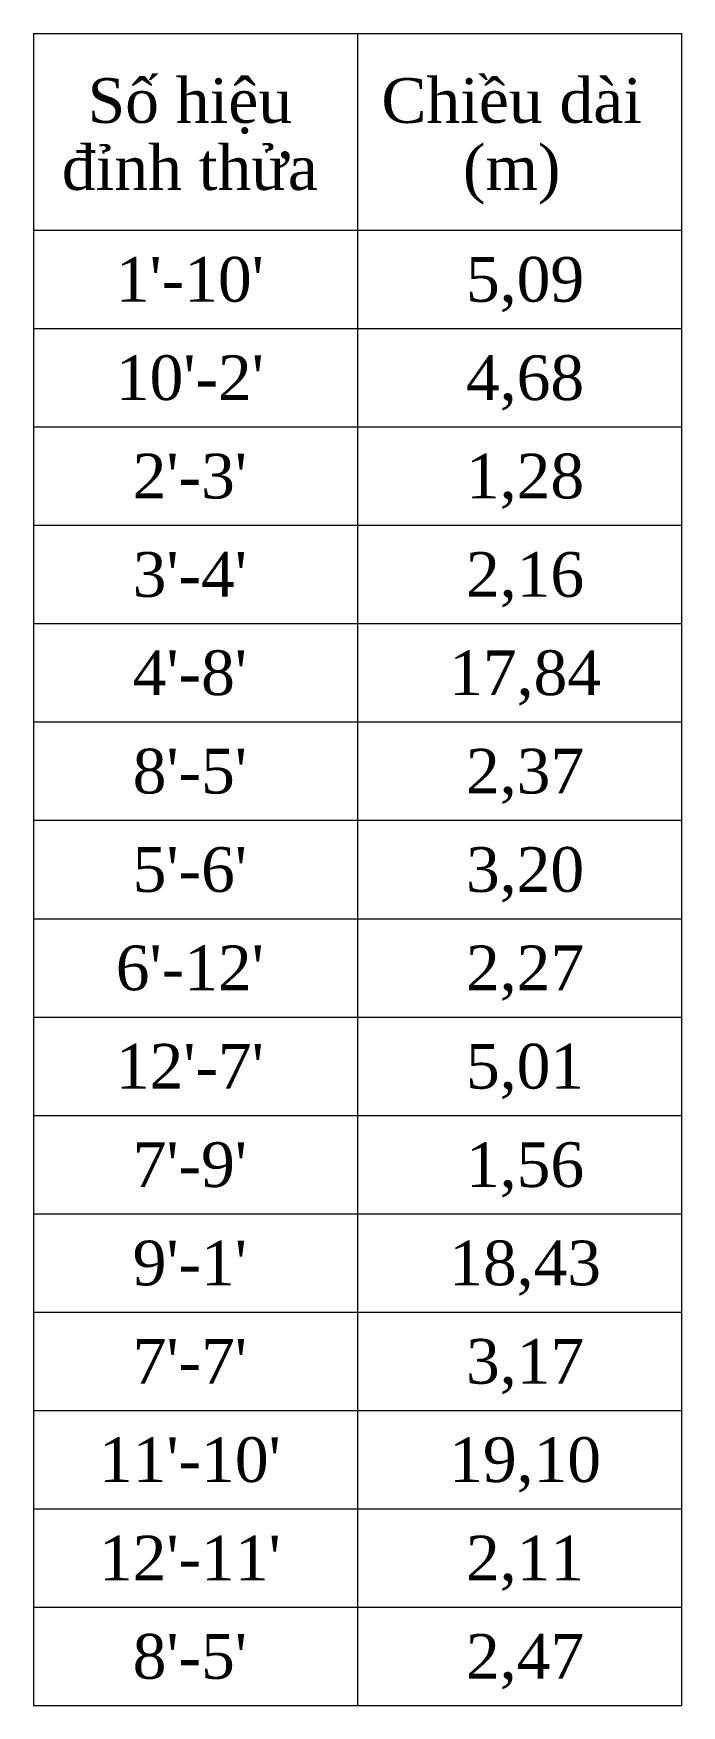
# Model space of a CAD drawing. Header units: metres. Extents: x 551503 to 551603, y 1838698 to 1838809.
# Drawn here: x 551543.36 to 551557.86, y 1838697.96 to 1838735.36 of the extents above; entities that cross this region are included whole.
import ezdxf
from ezdxf.enums import TextEntityAlignment as Align

# ---------------------------------------------------------------- set-up
doc = ezdxf.new("R2010")
doc.units = ezdxf.units.M
doc.header["$MEASUREMENT"] = 0
doc.layers.add('LINE_SH', color=7, linetype='Continuous', lineweight=0)
doc.layers.add('TEXT_SH', color=7, linetype='Continuous', lineweight=0)
doc.styles.add('Times New Roman', font='times.ttf')

msp = doc.modelspace()

# ---------------------------------------------------------------- linework, layer by layer
at = {"layer": 'LINE_SH', "lineweight": 0}
for p, q in [((551543.361, 1838735.357), (551557.861, 1838735.357)), ((551543.361, 1838735.357), (551543.361, 1838697.957)), ((551550.611, 1838735.357), (551550.611, 1838697.957)), ((551557.861, 1838735.357), (551557.861, 1838697.957)), ((551543.361, 1838730.957), (551557.861, 1838730.957)), ((551543.361, 1838730.957), (551557.861, 1838730.957)), ((551543.361, 1838728.757), (551557.861, 1838728.757)), ((551543.361, 1838726.557), (551557.861, 1838726.557)), ((551543.361, 1838724.357), (551557.861, 1838724.357)), ((551543.361, 1838722.157), (551557.861, 1838722.157)), ((551543.361, 1838719.957), (551557.861, 1838719.957)), ((551543.361, 1838717.757), (551557.861, 1838717.757)), ((551543.361, 1838715.557), (551557.861, 1838715.557)), ((551543.361, 1838713.357), (551557.861, 1838713.357)), ((551543.361, 1838711.157), (551557.861, 1838711.157)), ((551543.361, 1838708.957), (551557.861, 1838708.957)), ((551543.361, 1838706.757), (551557.861, 1838706.757)), ((551543.361, 1838704.557), (551557.861, 1838704.557)), ((551543.361, 1838702.357), (551557.861, 1838702.357)), ((551543.361, 1838700.157), (551557.861, 1838700.157)), ((551543.361, 1838697.957), (551557.861, 1838697.957))]:
    msp.add_line(p, q, dxfattribs=at)

# ---------------------------------------------------------------- texts
at = {"layer": 'TEXT_SH', "linetype": 'Continuous', "lineweight": 0, "style": 'Times New Roman'}
for s, p in [('Số hiệu', (551546.861, 1838733.857)), ('Chiều dài', (551554.061, 1838733.857)), ('đỉnh thửa', (551546.861, 1838732.357)), ('(m)', (551554.061, 1838732.357)), ("1'-10'", (551546.861, 1838729.857)), ('5,09', (551554.361, 1838729.857)), ("10'-2'", (551546.861, 1838727.657)), ('4,68', (551554.361, 1838727.657)), ("2'-3'", (551546.861, 1838725.457)), ('1,28', (551554.361, 1838725.457)), ("3'-4'", (551546.861, 1838723.257)), ('2,16', (551554.361, 1838723.257)), ("4'-8'", (551546.861, 1838721.057)), ('17,84', (551554.361, 1838721.057)), ("8'-5'", (551546.861, 1838718.857)), ('2,37', (551554.361, 1838718.857)), ("5'-6'", (551546.861, 1838716.657)), ('3,20', (551554.361, 1838716.657)), ("6'-12'", (551546.861, 1838714.457)), ('2,27', (551554.361, 1838714.457)), ("12'-7'", (551546.861, 1838712.257)), ('5,01', (551554.361, 1838712.257)), ("7'-9'", (551546.861, 1838710.057)), ('1,56', (551554.361, 1838710.057)), ("9'-1'", (551546.861, 1838707.857)), ('18,43', (551554.361, 1838707.857)), ("7'-7'", (551546.861, 1838705.657)), ('3,17', (551554.361, 1838705.657)), ("11'-10'", (551546.861, 1838703.457)), ('19,10', (551554.361, 1838703.457)), ("12'-11'", (551546.861, 1838701.257)), ('2,11', (551554.361, 1838701.257)), ("8'-5'", (551546.861, 1838699.057)), ('2,47', (551554.361, 1838699.057))]:
    msp.add_text(s, height=1, dxfattribs=at).set_placement(p, align=Align.MIDDLE_CENTER)

doc.saveas('drawing.dxf')
